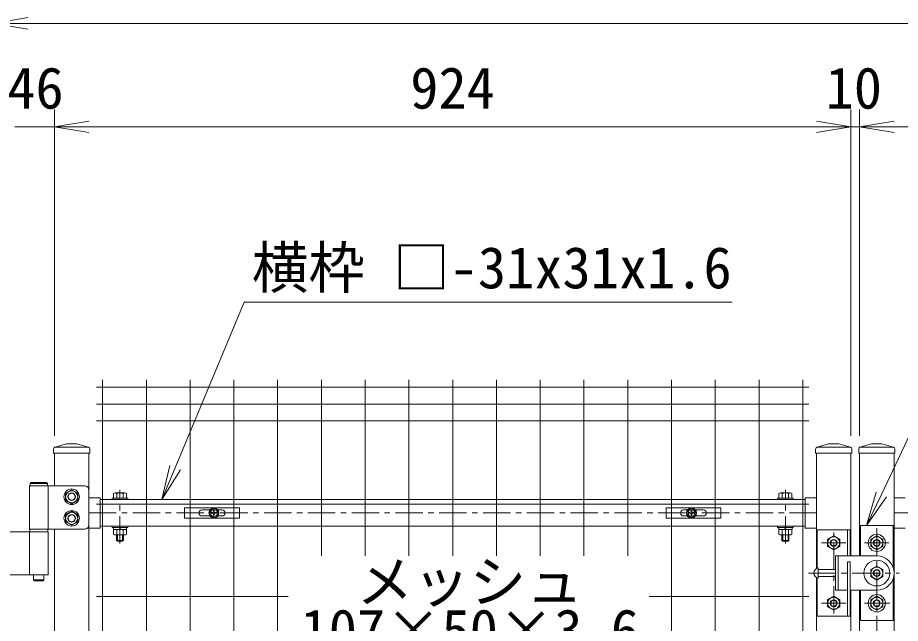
# Model space of a CAD drawing. Units: millimetres, scale not verified. Extents: x -4200 to 4200, y -2970 to 2970.
# Drawn here: x -1043 to -19, y 615 to 1317 of the extents above; entities that cross this region are included whole.
import ezdxf
from ezdxf.enums import TextEntityAlignment as Align

# ---------------------------------------------------------------- set-up
doc = ezdxf.new("R2010")
doc.units = ezdxf.units.MM
doc.header["$LTSCALE"] = 20
doc.linetypes.add('USER1', pattern=[50.8, 31.75, -6.35, 6.35, -6.35])
for name, color, linetype, lineweight in [('0-0_D-STR-DIM', 7, 'Continuous', 9), ('0-1_0', 7, 'Continuous', 9), ('0-2_D-STR1', 1, 'Continuous', 18), ('0-3_D-BMK', 2, 'USER1', 13), ('0-4_D-STR-TXT', 7, 'Continuous', 9), ('0-5_D-STR3', 3, 'Continuous', 13), ('0-7_Defpoints', 6, 'Continuous', 18), ('0-8_D-STR2', 7, 'Continuous', 9)]:
    doc.layers.add(name, color=color, linetype=linetype, lineweight=lineweight)
doc.styles.add('ＭＳ ゴシック', font='')
doc.styles.get('ＭＳ ゴシック').set_extended_font_data('MS Gothic')

# ---------------------------------------------------------------- blocks, each defined once
blk = doc.blocks.new('_Open')
at = {"layer": '0-1_0'}
blk.add_line((-20, 3.33), (0, 0), dxfattribs=at)
blk.add_lwpolyline([(-20, -3.33), (0, 0), (-20, 0)], dxfattribs=at)
blk = doc.blocks.new('U63')
at = {"layer": '0-2_D-STR1'}
for p, q in [((213.8, 10437.9), (480, 10520)), ((720, 10520), (480, 10520)), ((986.2, 10437.9), (720, 10520)), ((17893.9, 10437.9), (18160, 10520)), ((18400, 10520), (18160, 10520)), ((18666.2, 10437.9), (18400, 10520)), ((18893.9, 10437.9), (19160, 10520)), ((19400, 10520), (19160, 10520)), ((19666.2, 10437.9), (19400, 10520)), ((180, 10392), (180, 10300)), ((1020, 10300), (180, 10300)), ((200, 10300), (200, 9540)), ((979.2, 10440), (228, 10440)), ((1000, 10300), (1000, 600)), ((1020, 10392), (1020, 10300)), ((17860, 10392), (17860, 10300)), ((18700, 10300), (17860, 10300)), ((17880, 10300), (17880, 7625.1)), ((18659.2, 10440), (17908, 10440)), ((18680, 10300), (18680, 7920)), ((18700, 10392), (18700, 10300)), ((18860, 10392), (18860, 10300)), ((19700, 10300), (18860, 10300)), ((18880, 10300), (18880, 7920)), ((19659.3, 10440), (18908, 10440)), ((19680, 10300), (19680, 600)), ((19700, 10392), (19700, 10300)), ((1000, 9265), (1260, 9265)), ((1260, 9265), (1260, 8565)), ((17620, 9225), (1260, 9225)), ((17620, 9265), (17620, 8565)), ((17880, 9265), (17620, 9265)), ((19680, 9265), (19940, 9265)), ((17620, 8605), (1260, 8605)), ((200, 8540), (200, 5310)), ((1000, 8565), (1260, 8565)), ((17880, 8565), (17620, 8565)), ((19680, 8565), (19940, 8565)), ((17880, 7414.9), (17880, 600)), ((18680, 7120), (18680, 600)), ((18880, 7120), (18880, 600))]:
    blk.add_line(p, q, dxfattribs=at)
for centre, start, end in [((228, 10392), 90, 180), ((972, 10392), 0, 72.84994), ((17908, 10392), 90, 180), ((18652, 10392), 0, 72.84994), ((18908, 10392), 90, 180), ((19652, 10392), 0, 72.84994)]:
    blk.add_arc(centre, 48, start, end, dxfattribs=at)
at = {"layer": '0-3_D-BMK'}
for p, q in [((1720, 8208), (1720, 9449.8)), ((17160, 8208), (17160, 9449.8)), ((1000, 8915), (17880, 8915)), ((19680, 8915), (36560, 8915)), ((18280, 6580), (18280, 8460)), ((19280, 8560), (19280, 5333.4)), ((17997.6, 8220), (18562.5, 8220)), ((18997.6, 8220), (19562.5, 8220)), ((17694.1, 7520), (19796.1, 7520)), ((17997.5, 6820), (18562.5, 6820)), ((18997.6, 6820), (19562.5, 6820)), ((19020.6, 6820), (19585.5, 6820))]:
    blk.add_line(p, q, dxfattribs=at)
at = {"layer": '0-5_D-STR3'}
for p, q in [((-380, 9540), (-380, 8540)), ((-380, 9540), (900, 9540)), ((-344, 9620), (-364, 9600)), ((-364, 9600), (-364, 9540)), ((-364, 9540), (36, 9540)), ((-344, 9620), (16, 9620)), ((16, 9620), (36, 9600)), ((52, 9540), (52, 8540)), ((1000, 9440), (1000, 8640)), ((1540, 9257), (1540, 9225)), ((1540, 9257), (1900, 9257)), ((1540, 9225), (1900, 9225)), ((1570, 9257), (1570, 9366)), ((1870, 9257), (1570, 9257)), ((1832.5, 9377.1), (1607.5, 9377.1)), ((1645, 9257), (1645, 9366)), ((1795, 9257), (1795, 9366)), ((1870, 9257), (1870, 9366)), ((1900, 9257), (1900, 9225)), ((16980, 9257), (16980, 9225)), ((17340, 9257), (16980, 9257)), ((17340, 9225), (16980, 9225)), ((17009.9, 9257), (17009.9, 9366)), ((17009.9, 9257), (17310, 9257)), ((17047.4, 9377.1), (17272.5, 9377.1)), ((17084.9, 9257), (17084.9, 9366)), ((17235, 9257), (17235, 9366)), ((17310, 9257), (17310, 9366)), ((17340, 9257), (17340, 9225)), ((1540, 8605), (1540, 8573)), ((1540, 8605), (1900, 8605)), ((1900, 8605), (1900, 8573)), ((16980, 8605), (16980, 8573)), ((17340, 8605), (16980, 8605)), ((17340, 8605), (17340, 8573)), ((19660, 8620), (18900, 8620)), ((18900, 8620), (18900, 7920)), ((19660, 7644.9), (19660, 8620)), ((52, 8480), (-1788, 8480)), ((900, 8540), (-380, 8540)), ((-380, 8480), (-380, 7480)), ((46, 8540), (-374, 8540)), ((-374, 8540), (-374, 8480)), ((46, 8480), (-374, 8480)), ((46, 8540), (46, 8480)), ((52, 8480), (52, 7480)), ((1540, 8573), (1900, 8573)), ((1570, 8533), (1570, 8414)), ((1607.5, 8403), (1832.5, 8403)), ((1640, 8277), (1640, 8403)), ((1645, 8533), (1645, 8414)), ((1660, 8257), (1660, 8403)), ((1727.5, 8533), (1704.4, 8573)), ((1741.4, 8533), (1718.3, 8573)), ((1780, 8257), (1780, 8403)), ((1795, 8533), (1795, 8414)), ((1800, 8277), (1800, 8403)), ((1870, 8533), (1870, 8414)), ((17340, 8573), (16980, 8573)), ((17009.9, 8533), (17009.9, 8414)), ((17272.5, 8403), (17047.4, 8403)), ((17080, 8277), (17080, 8403)), ((17084.9, 8533), (17084.9, 8414)), ((17100, 8257), (17100, 8403)), ((17138.6, 8533), (17161.7, 8573)), ((17152.4, 8533), (17175.5, 8573)), ((17220, 8257), (17220, 8403)), ((17235, 8533), (17235, 8414)), ((17240, 8277), (17240, 8403)), ((17310, 8533), (17310, 8414)), ((17900, 8520), (18660, 8520)), ((17900, 7634.5), (17900, 8520)), ((18600, 7920), (18600, 8520)), ((18660, 7920), (18660, 8520)), ((1640, 8277), (1660, 8257)), ((1640, 8277), (1800, 8277)), ((1780, 8257), (1660, 8257)), ((1780, 8257), (1800, 8277)), ((17100, 8257), (17080, 8277)), ((17240, 8277), (17080, 8277)), ((17100, 8257), (17220, 8257)), ((17240, 8277), (17220, 8257)), ((18280, 8381.7), (18140, 8300.8)), ((18140, 8139.2), (18140, 8300.8)), ((18280, 8381.7), (18420, 8300.8)), ((18420, 8139.2), (18420, 8300.8)), ((19280, 8381.7), (19140, 8300.8)), ((19140, 8139.2), (19140, 8300.8)), ((19280, 8381.7), (19420, 8300.8)), ((19420, 8139.2), (19420, 8300.8)), ((18280, 8058.3), (18140, 8139.2)), ((18280, 8058.3), (18420, 8139.2)), ((19280, 8058.3), (19140, 8139.2)), ((19280, 8058.3), (19420, 8139.2)), ((18320, 7920), (18320, 7120)), ((18320, 7920), (19280, 7920)), ((18380, 7920), (18380, 7120)), ((17920, 7400), (17920, 7640)), ((18320, 7600), (17920, 7600)), ((18600, 7780), (18600, 6520)), ((18600, 7780), (18660, 7780)), ((18660, 7780), (18660, 6520)), ((19280, 7681.7), (19140, 7600.8)), ((19140, 7439.2), (19140, 7600.8)), ((19280, 7681.7), (19420, 7600.8)), ((19420, 7439.2), (19420, 7600.8)), ((-1788, 7480), (52, 7480)), ((-284, 7480), (-284, 7360)), ((-44, 7480), (-44, 7360)), ((18320, 7440), (17920, 7440)), ((19280, 7358.3), (19140, 7439.2)), ((19280, 7358.3), (19420, 7439.2)), ((19660, 7395.1), (19660, 6420)), ((-284, 7360), (-44, 7360)), ((-264, 7340), (-284, 7360)), ((-264, 7340), (-64, 7340)), ((-64, 7340), (-44, 7360)), ((18280, 6981.7), (18140, 6900.8)), ((18280, 6981.7), (18420, 6900.8)), ((18320, 7120), (18500, 7120)), ((18320, 7120), (18600, 7120)), ((18660, 7120), (19280, 7120)), ((18900, 6420), (18900, 7120)), ((19280, 6981.7), (19140, 6900.8)), ((19280, 6981.7), (19140, 6900.8)), ((19280, 6981.7), (19420, 6900.8)), ((19280, 6981.7), (19420, 6900.8)), ((18140, 6900.8), (18140, 6739.2)), ((18420, 6900.8), (18420, 6739.2)), ((19140, 6739.2), (19140, 6900.8)), ((19140, 6900.8), (19140, 6739.2)), ((19420, 6739.2), (19420, 6900.8)), ((19420, 6900.8), (19420, 6739.2)), ((18280, 6658.3), (18140, 6739.2)), ((18280, 6658.3), (18420, 6739.2)), ((19280, 6658.3), (19140, 6739.2)), ((19280, 6658.3), (19140, 6739.2)), ((19280, 6658.3), (19420, 6739.2)), ((19280, 6658.3), (19420, 6739.2)), ((17900, 6520), (18660, 6520)), ((19660, 6420), (18900, 6420))]:
    blk.add_line(p, q, dxfattribs=at)
for points in [[(-364, 9600), (36, 9600), (36, 9540)], [(1874, 8533), (1566, 8533), (1566, 8573)], [(1874, 8533), (1874, 8573), (1566, 8573)], [(17006, 8533), (17314, 8533), (17314, 8573)], [(17006, 8533), (17006, 8573), (17314, 8573)], [(17900, 7386.4), (17900, 6520), (17900, 7405.5)]]:
    blk.add_lwpolyline(points, dxfattribs=at)
for points in [[(600, 9452), (740.3, 9371), (740.3, 9209), (600, 9128), (459.7, 9209), (459.7, 9371)], [(600, 8952), (740.3, 8871), (740.3, 8709), (600, 8628), (459.7, 8709), (459.7, 8871)]]:
    blk.add_lwpolyline(points, close=True, dxfattribs=at)
for centre, radius in [((600, 9290), 180), ((600, 9290), 140.7), ((600, 9290), 90), ((600, 9290), 80), ((600, 8790), 180), ((600, 8790), 140.7), ((600, 8790), 90), ((600, 8790), 80), ((19280, 8220), 200), ((18280, 8220), 140), ((18280, 8220), 80), ((18280, 8220), 70), ((19280, 8220), 140), ((19280, 8220), 80), ((19280, 8220), 70), ((19280, 7520), 300), ((19280, 7520), 140), ((19280, 7520), 80), ((19280, 7520), 70), ((19280, 6820), 200), ((19280, 6820), 200), ((18280, 6820), 140), ((18280, 6820), 80), ((18280, 6820), 70), ((19280, 6820), 140), ((19280, 6820), 140), ((19280, 6820), 80), ((19280, 6820), 80), ((19280, 6820), 70), ((19280, 6820), 70)]:
    blk.add_circle(centre, radius, dxfattribs=at)
for centre, radius, start, end in [((900, 9440), 100, 0, 90), ((1607.5, 9308), 69.1, 57.13278, 122.86722), ((1720, 9117.2), 259.8, 73.22135, 106.77865), ((1832.5, 9308), 69.1, 57.13278, 122.86722), ((17047.4, 9308), 69.1, 57.13278, 122.86722), ((17160, 9117.2), 259.8, 73.22135, 106.77865), ((17272.5, 9308), 69.1, 57.13278, 122.86722), ((900, 8640), 100, 270, 0), ((1607.5, 8472.1), 69.1, 237.13278, 302.86722), ((1720, 8662.8), 259.8, 253.22135, 286.77865), ((1832.5, 8472.1), 69.1, 237.13278, 302.86722), ((17047.4, 8472.1), 69.1, 237.13278, 302.86722), ((17160, 8662.8), 259.8, 253.22135, 286.77865), ((17272.5, 8472.1), 69.1, 237.13278, 302.86722), ((19280, 7520), 400, 270, 89.99983), ((17942, 7520), 122, 100.38886, 259.61115)]:
    blk.add_arc(centre, radius, start, end, dxfattribs=at)
at = {"layer": '0-7_Defpoints'}
for centre in [(3900, 8915), (14980, 8915)]:
    blk.add_circle(centre, 80, dxfattribs=at)
blk = doc.blocks.new('A$C1aa64d16')
at = {"layer": '0-5_D-STR3'}
for p, q in [((-679.7, 120), (590.3, 120)), ((-679.7, -120), (-679.7, 120)), ((-274.7, 70), (-91.2, 70)), ((-37.1, 8.4), (-63, 7.9)), ((-63, 7.9), (-63, -7.9)), ((-7.9, 63), (-8.4, 37.1)), ((-7.9, 63), (7.9, 63)), ((7.9, 63), (8.4, 37.1)), ((37.1, 8.4), (63, 7.9)), ((63, 7.9), (63, -7.9)), ((91.2, 70), (185.3, 70)), ((-274.7, -70), (-91.2, -70)), ((-37.1, -8.4), (-63, -7.9)), ((-7.9, -63), (-8.4, -37.1)), ((37.1, -8.4), (63, -7.9)), ((91.2, -70), (185.3, -70))]:
    blk.add_line(p, q, dxfattribs=at)
for points in [[(-679.7, -120), (590.3, -120), (590.3, 120)], [(-7.9, -63), (7.9, -63), (8.4, -37.1)]]:
    blk.add_lwpolyline(points, dxfattribs=at)
for radius in [115, 105]:
    blk.add_circle((0, 0), radius, dxfattribs=at)
for centre, radius, start, end in [((-274.7, 0), 70, 90, 270), ((-38.1, 38.1), 29.8, 270, 0), ((38.1, 38.1), 29.8, 180, 270), ((185.3, 0), 70, 270, 90), ((-38.1, -38.1), 29.8, 0, 90), ((38.1, -38.1), 29.8, 90, 180)]:
    blk.add_arc(centre, radius, start, end, dxfattribs=at)
blk = doc.blocks.new('A$Cf29bf4b8')
at = {"layer": '0-5_D-STR3'}
for p, q in [((-590.3, 120), (679.7, 120)), ((-590.3, -120), (-590.3, 120)), ((-185.3, 70), (-91.2, 70)), ((-37.1, 8.4), (-63, 7.9)), ((-63, 7.9), (-63, -7.9)), ((-7.9, 63), (-8.4, 37.1)), ((-7.9, 63), (7.9, 63)), ((7.9, 63), (8.4, 37.1)), ((37.1, 8.4), (63, 7.9)), ((63, 7.9), (63, -7.9)), ((91.2, 70), (274.7, 70)), ((-185.3, -70), (-91.2, -70)), ((-37.1, -8.4), (-63, -7.9)), ((-7.9, -63), (-8.4, -37.1)), ((37.1, -8.4), (63, -7.9)), ((91.2, -70), (274.7, -70))]:
    blk.add_line(p, q, dxfattribs=at)
for points in [[(-590.3, -120), (679.7, -120), (679.7, 120)], [(-7.9, -63), (7.9, -63), (8.4, -37.1)]]:
    blk.add_lwpolyline(points, dxfattribs=at)
for radius in [115, 105]:
    blk.add_circle((0, 0), radius, dxfattribs=at)
for centre, radius, start, end in [((-185.3, 0), 70, 90, 270), ((-38.1, 38.1), 29.8, 270, 0), ((38.1, 38.1), 29.8, 180, 270), ((274.7, 0), 70, 270, 90), ((-38.1, -38.1), 29.8, 0, 90), ((38.1, -38.1), 29.8, 90, 180)]:
    blk.add_arc(centre, radius, start, end, dxfattribs=at)

msp = doc.modelspace()

# ---------------------------------------------------------------- linework, layer by layer
at = {"layer": '0-0_D-STR-DIM'}
for p, q in [((888.26, 1310.44), (-1031.74, 1310.44)), ((-1000.74, 832.06), (-1000.74, 1210.44)), ((-1000.74, 832.06), (-1000.74, 1210.44)), ((-76.74, 832.06), (-76.74, 1210.44)), ((-76.74, 832.06), (-76.74, 1210.44)), ((-66.74, 832.06), (-66.74, 1210.44)), ((-66.74, 832.06), (-66.74, 1210.44)), ((-1046.74, 1190.44), (-1000.74, 1190.44)), ((-960.74, 1190.44), (-116.74, 1190.44)), ((-960.74, 1190.44), (-920.74, 1190.44)), ((-116.74, 1190.44), (-156.74, 1190.44)), ((-76.74, 1190.44), (-66.74, 1190.44)), ((-26.74, 1190.44), (817.26, 1190.44)), ((-26.74, 1190.44), (13.26, 1190.44))]:
    msp.add_line(p, q, dxfattribs=at)
at = {"layer": '0-4_D-STR-TXT'}
for points in [[(-214.45, 987.37), (-780.63, 987.37), (-860.75, 795.23)], [(319.17, 974.36), (58.28, 974.36), (-41.4, 764.2)]]:
    msp.add_lwpolyline(points, dxfattribs=at)
at = {"layer": '0-8_D-STR2'}
for p, q in [((-944.9, 897.06), (-944.9, 327.06)), ((-894.13, 897.06), (-894.13, 327.06)), ((-843.36, 897.06), (-843.36, 327.06)), ((-792.59, 897.06), (-792.59, 327.06)), ((-741.82, 897.06), (-741.82, 327.06)), ((-691.05, 897.06), (-691.05, 693.07)), ((-640.28, 897.06), (-640.28, 693.07)), ((-589.51, 897.06), (-589.51, 693.07)), ((-538.74, 897.06), (-538.74, 693.07)), ((-487.97, 897.06), (-487.97, 693.07)), ((-437.2, 897.06), (-437.2, 693.07)), ((-386.43, 897.06), (-386.43, 693.07)), ((-335.66, 897.06), (-335.66, 693.07)), ((-284.89, 897.06), (-284.89, 327.06)), ((-234.12, 897.06), (-234.12, 327.06)), ((-183.35, 897.06), (-183.35, 327.06)), ((-132.58, 897.06), (-132.58, 327.06)), ((-951.9, 888.64), (-125.58, 888.64)), ((-951.9, 869.06), (-125.58, 869.06)), ((-951.9, 849.49), (-125.58, 849.49)), ((-951.9, 753.06), (-125.58, 753.06)), ((-951.9, 646.06), (-729.68, 646.06)), ((-311, 646.06), (-125.58, 646.06))]:
    msp.add_line(p, q, dxfattribs=at)

# ---------------------------------------------------------------- block references
at = {"layer": '0-0_D-STR-DIM', "xscale": 2, "yscale": 2, "rotation": 180}
for p in [(-1071.74, 1310.44), (-1000.74, 1190.44), (-1000.74, 1190.44), (-66.74, 1190.44), (-66.74, 1190.44)]:
    msp.add_blockref('_Open', p, dxfattribs=at)
at = {"layer": '0-0_D-STR-DIM'}
for name, p, xscale, yscale in [('_Open', (-76.74, 1190.44), 2, 2), ('_Open', (-76.74, 1190.44), 2, 2), ('U63', (-1010.75, 297.06), 0.05, 0.05), ('A$C1aa64d16', (-815.75, 742.81), 0.05, 0.05), ('A$Cf29bf4b8', (-261.75, 742.81), 0.05, 0.05)]:
    msp.add_blockref(name, p, dxfattribs=dict(at, xscale=xscale, yscale=yscale))
at = {"layer": '0-4_D-STR-TXT', "xscale": 2, "yscale": 2}
for p, rotation in [((-876.15, 758.31), 247.36304), ((-58.54, 728.06), 244.6234)]:
    msp.add_blockref('_Open', p, dxfattribs=dict(at, rotation=rotation))

# ---------------------------------------------------------------- texts
at = {"layer": '0-0_D-STR-DIM', "style": 'ＭＳ ゴシック'}
for s, p in [('46', (-1055.47, 1197.18)), ('924', (-587.99, 1197.18)), ('10', (-106.14, 1197.18))]:
    msp.add_text(s, height=48.09, dxfattribs=at).set_placement(p, align=Align.BOTTOM_LEFT)
at = {"layer": '0-4_D-STR-TXT', "style": 'ＭＳ ゴシック'}
for s, p in [('横枠 □-31x31x1.6', (-771.72, 988.79)), ('メッシュ', (-650.29, 624.63)), ('107×50×3.6', (-715.27, 568.62))]:
    msp.add_text(s, height=48.09, dxfattribs=at).set_placement(p, align=Align.BOTTOM_LEFT)

doc.saveas('drawing.dxf')
